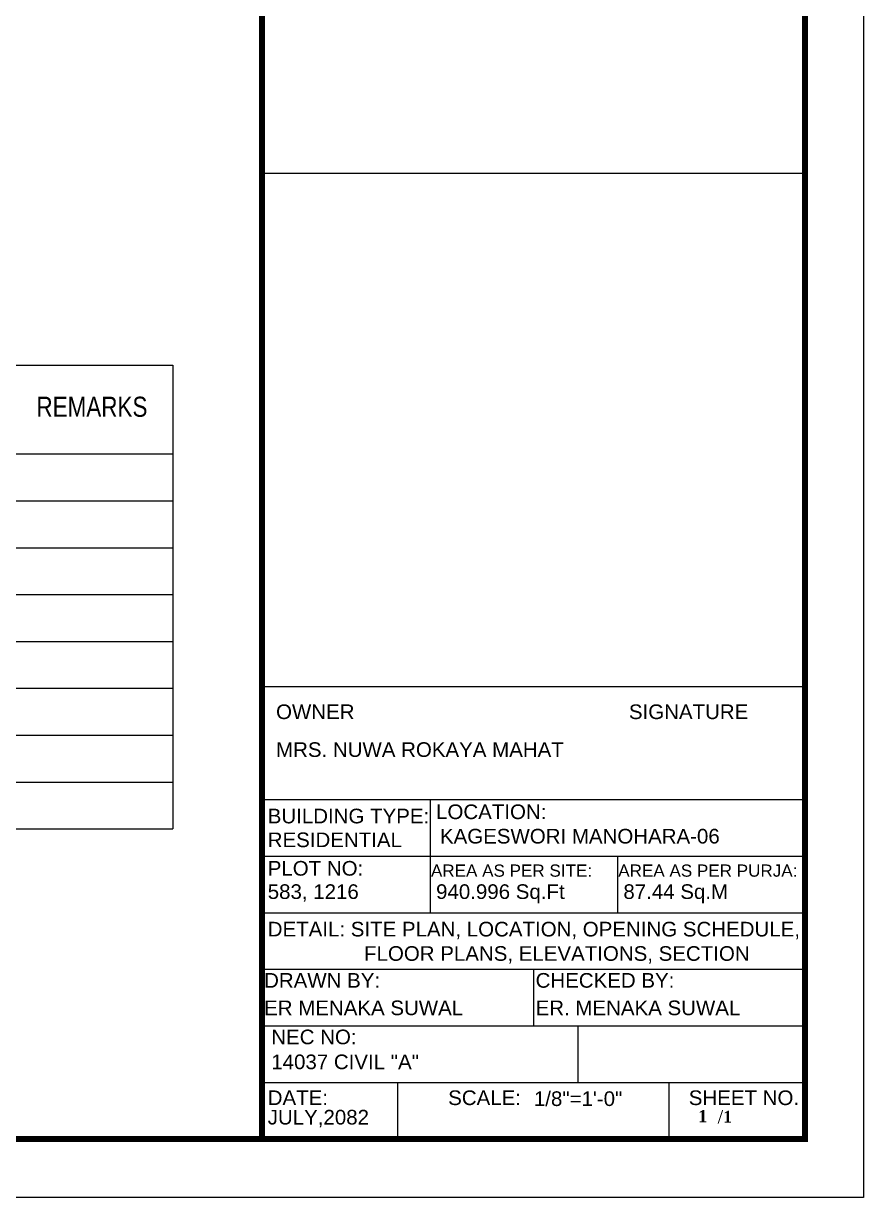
# Model space of a CAD drawing. Header units: inches. Extents: x 85856 to 287200, y -126184 to 75211.
# Drawn here: x 168085 to 168773, y -25300 to -24338 of the extents above; entities that cross this region are included whole.
import ezdxf

# ---------------------------------------------------------------- set-up
doc = ezdxf.new("R2010")
doc.units = ezdxf.units.IN
doc.header["$LTSCALE"] = 0.5
doc.header["$MEASUREMENT"] = 0
doc.layers.add('A-Wall', color=7, linetype='Continuous')
for name, color, linetype, lineweight in [('annotate', 7, 'Continuous', 9), ('TEXT', 220, 'Continuous', 9), ('Text 0.200', 122, 'Continuous', 20)]:
    doc.layers.add(name, color=color, linetype=linetype, lineweight=lineweight)
doc.styles.add('DIM', font='arial.ttf', dxfattribs={"width": 0.8})
doc.styles.add('ordinary', font='arial.ttf')
doc.styles.get("Standard").update_dxf_attribs({"font": 'arial.ttf'})

msp = doc.modelspace()

# ---------------------------------------------------------------- linework, layer by layer
for p, q in [((168280.12, -24460.91), (168724.77, -24460.91)), ((168280.12, -24881.17), (168724.77, -24881.17))]:
    msp.add_line(p, q)
msp.add_lwpolyline([(165597.96, -25299.71), (165597.96, -23054.68), (168772.77, -23054.68), (168772.77, -25299.71)], close=True)
at = {"const_width": 4.8}
msp.add_lwpolyline([(168724.77, -25251.71), (168724.77, -23102.68), (165741.96, -23102.68), (165741.96, -25251.71)], close=True, dxfattribs=at)
msp.add_lwpolyline([(168280.12, -25251.71), (168280.12, -23102.68)], dxfattribs=at)
at = {"layer": 'A-Wall', "ltscale": 50}
msp.add_line((168538.73, -25159.08), (168538.73, -25205.4), dxfattribs=at)
at = {"layer": 'annotate'}
for p, q in [((167364.32, -24618.04), (168207, -24618.04)), ((168207, -24618.04), (168207, -24997.81)), ((167364.32, -24690.79), (168207, -24690.79)), ((167364.32, -24729.16), (168207, -24729.16)), ((167364.32, -24767.54), (168207, -24767.54)), ((167364.32, -24805.92), (168207, -24805.92)), ((167364.32, -24844.3), (168207, -24844.3)), ((167364.32, -24882.67), (168207, -24882.67)), ((167364.32, -24921.05), (168207, -24921.05)), ((167364.32, -24959.43), (168207, -24959.43)), ((167364.32, -24997.81), (168207, -24997.81))]:
    msp.add_line(p, q, dxfattribs=at)
at = {"layer": 'TEXT'}
for p, q in [((168280.12, -24973.81), (168724.77, -24973.81)), ((168417.99, -24973.81), (168417.99, -25066.44)), ((168280.12, -25020.13), (168724.77, -25020.13)), ((168571.38, -25020.13), (168571.38, -25066.44)), ((168280.12, -25066.44), (168724.77, -25066.44)), ((168280.12, -25112.76), (168724.77, -25112.76)), ((168502.44, -25112.76), (168502.44, -25159.13)), ((168280.12, -25159.08), (168724.77, -25159.08)), ((168280.12, -25205.4), (168724.77, -25205.4)), ((168391.28, -25251.71), (168391.28, -25205.4)), ((168613.6, -25251.71), (168613.6, -25205.4))]:
    msp.add_line(p, q, dxfattribs=at)

# ---------------------------------------------------------------- texts
at = {"insert": (168613.6, -25214.5), "char_height": 6.54232, "width": 86.8429, "attachment_point": 1}
msp.add_mtext('\\A1;{\\fTimes New Roman|b1|i0|c0|p18;\\H1.2367x;\\P\\pi29.76545;\\H0.80859x;    \\fBookman Old Style|b0|i0|c0|p18;\\H1.6907x;/\\fBookman Old Style|b1|i0|c0|p18;\\H0.86414x;1\\fArial|b1|i0|c0|p34;\\H1.2047x; \\H0.8998x;   }', dxfattribs=at)
at = {"layer": 'annotate', "insert": (168095.43, -24643.87), "char_height": 16.4476, "attachment_point": 1, "style": 'DIM'}
msp.add_mtext('{\\fArial|b0|i0|c0|p34;REMARKS}', dxfattribs=at)
at = {"layer": 'TEXT', "style": 'ordinary'}
for s, height, p in [('OWNER', 12, (168291.67, -24907.9)), ('SIGNATURE', 12, (168580.63, -24907.9)), ('MRS. NUWA ROKAYA MAHAT', 12, (168291.67, -24938.88)), ('LOCATION: ', 12, (168422.72, -24989.8)), ('BUILDING TYPE:  ', 12, (168284.84, -24993.28)), ('KAGESWORI MANOHARA-06', 12, (168425.89, -25009.8)), ('RESIDENTIAL', 12, (168284.84, -25012.78)), ('PLOT NO: ', 12, (168284.84, -25036.11)), ('AREA AS PER SITE:', 10, (168418.52, -25036.98)), ('AREA AS PER PURJA:', 10, (168571.91, -25036.98)), ('583, 1216', 12, (168284.84, -25055.2)), ('940.996 Sq.Ft', 12, (168422.72, -25055.2)), ('87.44 Sq.M', 12, (168576.11, -25055.2)), ('DETAIL: SITE PLAN, LOCATION, OPENING SCHEDULE,', 12, (168284.84, -25085.92)), ('FLOOR PLANS, ELEVATIONS, SECTION', 12, (168363.73, -25105.87)), ('DRAWN BY:', 12, (168281.89, -25127.88)), ('CHECKED BY: ', 12, (168504.22, -25127.88)), ('ER MENAKA SUWAL', 12, (168281.89, -25150.38)), ('ER. MENAKA SUWAL', 12, (168504.22, -25150.38)), ('NEC NO:', 12, (168287.75, -25174.2)), ('14037 CIVIL "A"', 12, (168287.75, -25194.6)), ('DATE:', 12, (168284.84, -25224)), ('SCALE:', 12, (168432.62, -25224)), ('SHEET NO.', 12, (168629.65, -25224)), ('JULY,2082', 12, (168284.84, -25239.92))]:
    msp.add_text(s, height=height, dxfattribs=at).set_placement(p)
msp.add_attdef('1/8"=1\'-0"', (168502.82, -25224.76), 'SCALE', height=12, dxfattribs=at)
at = {"layer": 'Text 0.200', "ltscale": 10, "insert": (168641.09, -25228.08), "char_height": 9.9298, "width": 19.4821, "attachment_point": 2}
msp.add_mtext('{\\fBookman Old Style|b1|i0|c0|p18;1}', dxfattribs=at)

doc.saveas('drawing.dxf')
